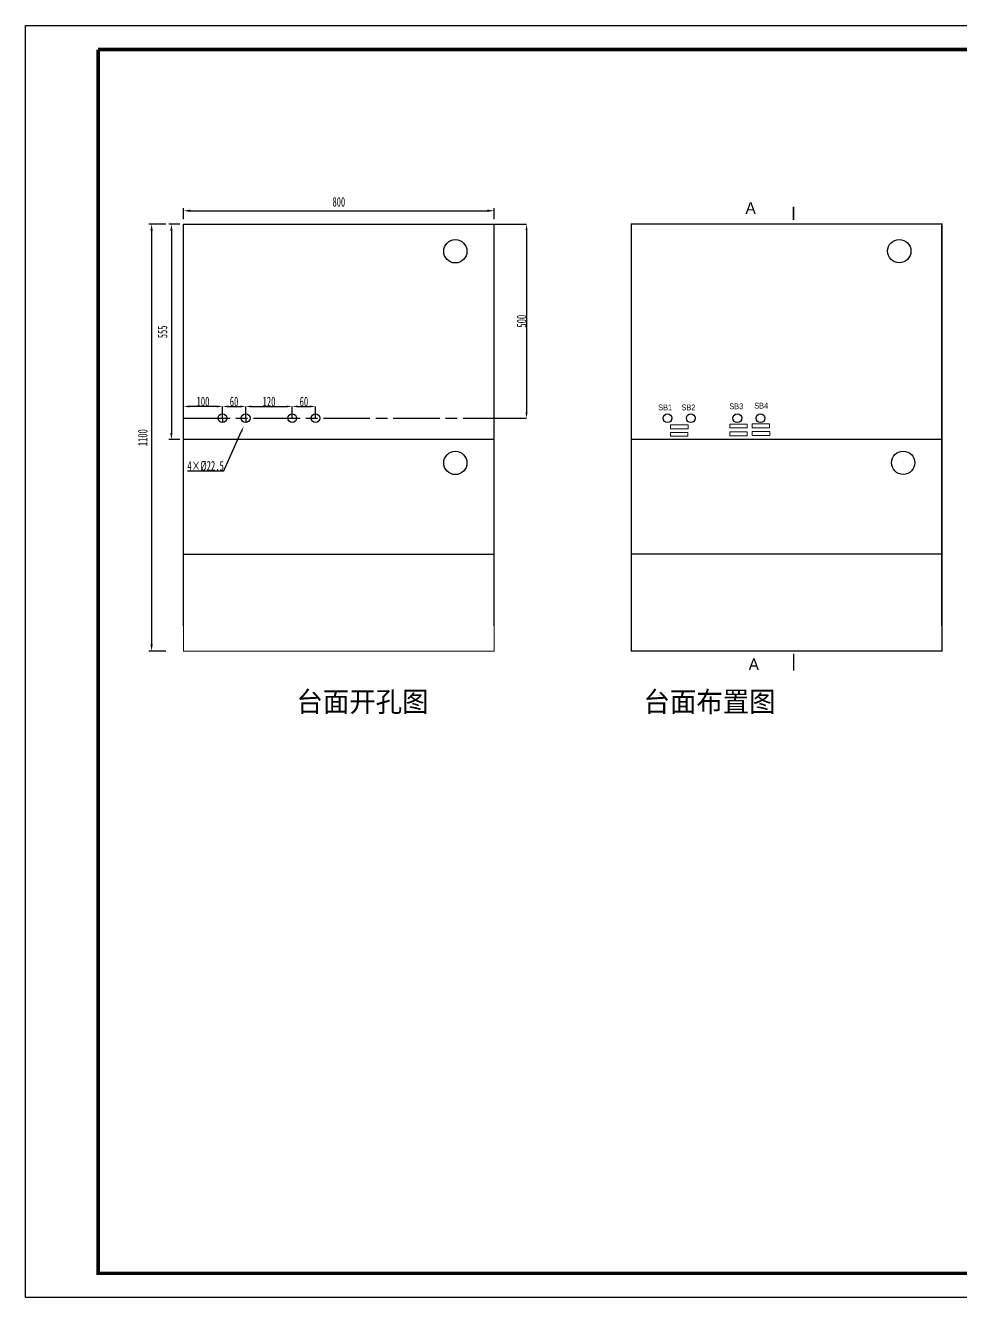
# Model space of a CAD drawing. Extents: x -6428 to 12880, y -7651 to 7267.
# Drawn here: x -1600 to 808, y 53 to 3329 of the extents above; entities that cross this region are included whole.
import ezdxf
from ezdxf.enums import TextEntityAlignment as Align

# ---------------------------------------------------------------- set-up
doc = ezdxf.new("R2010")
doc.units = 0
doc.header["$LTSCALE"] = 10
doc.header["$MEASUREMENT"] = 0
doc.header["$PDMODE"] = 32
doc.linetypes.add('AM_ISO08W050', pattern=[18, 12, -1.5, 3, -1.5])
doc.layers.get('Defpoints').update_dxf_attribs({"linetype": 'CONTINUOUS'})
doc.layers.add('AM_7', color=4, linetype='AM_ISO08W050', lineweight=25)
doc.layers.add('操作台', color=7, linetype='CONTINUOUS')
doc.layers.add('标准图框及表格', color=7, linetype='CONTINUOUS')
doc.styles.add('HZ', font='arial.ttf')
doc.styles.get("Standard").update_dxf_attribs({"font": '', "width": 0.65})
doc.styles.get('Standard').set_extended_font_data('SimSun')
doc.dimstyles.new('AM_ISO', dxfattribs={"dimtxt": 3.5, "dimasz": 2.5, "dimexe": 1, "dimexo": 1, "dimgap": 1.5, "dimtad": 1, "dimdsep": 46, "dimtxsty": 'Standard', "dimcen": 0, "dimclrd": 256, "dimclre": 256, "dimclrt": 2, "dimadec": 0, "dimazin": 2, "dimtp": 0.1, "dimtm": 0.1, "dimtfac": 0.71, "dimtdec": 3, "dimtmove": 0, "dimatfit": 3, "dimfxl": 0, "dimlwd": -1, "dimlwe": -1, "dimarcsym": 0})
doc.dimstyles.get("Standard").update_dxf_attribs({"dimtxt": 25, "dimasz": 15, "dimexe": 0.18, "dimexo": 0.0625, "dimgap": 0.09, "dimtad": 0, "dimtoh": 1, "dimdec": 0, "dimzin": 0, "dimdsep": 46, "dimtxsty": 'Standard', "dimcen": 0.09, "dimadec": 0, "dimazin": 0, "dimtfac": 1, "dimtdec": 0, "dimtofl": 0, "dimtmove": 0, "dimatfit": 3, "dimfxl": 0, "dimtolj": 1, "dimtzin": 0, "dimarcsym": 0})
doc.dimstyles.new('STANDARD$0', dxfattribs={"dimtxt": 25, "dimasz": 15, "dimexe": 0.18, "dimexo": 0.0625, "dimgap": 0.09, "dimtad": 0, "dimtoh": 1, "dimdec": 0, "dimzin": 0, "dimdsep": 46, "dimtxsty": 'Standard', "dimcen": 0.09, "dimadec": 0, "dimazin": 0, "dimtfac": 1, "dimtdec": 0, "dimtofl": 0, "dimtmove": 0, "dimatfit": 3, "dimfxl": 0, "dimtolj": 1, "dimtzin": 0, "dimarcsym": 0})

# ---------------------------------------------------------------- blocks, each defined once
blk = doc.blocks.new('A4横图框')
at = {"layer": '标准图框及表格', "color": 7}
for p, q in [((0.0013954609912616, 210.0032846437229), (297.0014441308175, 210.0032846437229)), ((0.0013954609912616, 0.0032502307208233), (0.0013954609912616, 210.0032846437229)), ((297.0014441308175, 0.0032502307208233), (0.0013954609912616, 0.0032502307208233))]:
    blk.add_line(p, q, dxfattribs=at)
at = {"layer": '标准图框及表格', "color": 7, "const_width": 0.6000000983228672}
blk.add_lwpolyline([(12.00143194437442, 206.0152988131507), (293.0014441308175, 206.0032506184056), (293.0014441308175, 4.003284256038056), (12.00143194437442, 4.003284256038056), (12.00143194437442, 206.0032506184056)], dxfattribs=at)
at = {"layer": '标准图框及表格', "color": 7, "style": 'HZ', "flags": 8}
for tag, height, width, p in [('工程名称', 2.892696969694902, 0.65, (247.8353315485956, 22.94014901757174)), ('图纸名称', 3.499999999999999, 0.9, (252.2228085267316, 14.87880182043022))]:
    blk.add_attdef(tag, text='', height=height, dxfattribs=dict(at, width=width)).set_placement(p, align=Align.CENTER)
blk.add_attdef('设计阶段', text='', height=2.299999999999999, dxfattribs=at).set_placement((286.3714665038433, 23.54666542107214), align=Align.CENTER)
for tag, p, height in [('设计人', (188.2334199372244, 17.92789809995847), 2.449999999999999), ('审核人', (188.2334199372099, 13.59456476662271), 2.449999999999999), ('会签人', (188.2334199372099, 9.2612314332942), 2.449999999999999), ('批准人', (188.2334199371953, 4.927898099958441), 2.449999999999999), ('版次', (234.8449582635331, 5.117215211487234), 2.399999999999999), ('第几页共几页', (243.0562623004216, 4.991982186801863), 2.399999999999999)]:
    blk.add_attdef(tag, p, '', height=height, dxfattribs=at)
for tag, p, height, width in [('设计时间', (204.6762329055318, 17.92789809995847), 2.299999999999999, 0.95), ('审核时间', (204.6762329055318, 13.59456476662998), 2.299999999999999, 0.95), ('会签时间', (204.6762329055172, 9.2612314332942), 2.299999999999999, 0.95), ('图纸编号', (238.2096247235004, 9.144936985527348), 2.531109848483039, 0.9), ('批准时间', (204.6762329055172, 4.927898099958441), 2.299999999999999, 0.95), ('图纸标准', (269.3453519223485, 5.193019987101081), 2.169522727271176, 0.8)]:
    blk.add_attdef(tag, p, '', height=height, dxfattribs=dict(at, width=width))
blk = doc.blocks.new('*D109')
at = {"layer": 'Defpoints', "color": 0}
for p in [(-1231.678469949776, 2817.561902695109), (-1275.292852135804, 1717.761902695108), (-1231.678469949776, 1717.761902695108)]:
    blk.add_point(p, dxfattribs=at)
at = {"layer": '操作台'}
for p, q in [((-1238.678469949776, 2817.561902695109), (-1282.292852135804, 2817.561902695109)), ((-1275.292852135804, 2800.061902695109), (-1275.292852135804, 1735.261902695108)), ((-1238.678469949776, 1717.761902695108), (-1282.292852135804, 1717.761902695108))]:
    blk.add_line(p, q, dxfattribs=at)
for points in [[(-1272.376185469138, 2800.061902695109), (-1278.209518802471, 2800.061902695109), (-1275.292852135804, 2817.561902695109)], [(-1278.209518802471, 1735.261902695108), (-1272.376185469138, 1735.261902695108), (-1275.292852135804, 1717.761902695108)]]:
    blk.add_solid(points, dxfattribs=at)
at = {"layer": '操作台', "color": 7, "insert": (-1298.042852135804, 2267.661902695108), "char_height": 24.5, "attachment_point": 5, "rotation": 90}
blk.add_mtext('1100', dxfattribs=at)
blk = doc.blocks.new('*D110')
at = {"layer": 'Defpoints', "color": 0}
for p in [(-392.9580479613215, 2852.003680084519), (-1192.958047961321, 2823.595148672323), (-392.9580479613215, 2823.595148672323)]:
    blk.add_point(p, dxfattribs=at)
at = {"layer": '操作台'}
for p, q in [((-1192.958047961321, 2830.595148672323), (-1192.958047961321, 2859.003680084519)), ((-1175.458047961321, 2852.003680084519), (-410.4580479613215, 2852.003680084519)), ((-392.9580479613215, 2830.595148672323), (-392.9580479613215, 2859.003680084519))]:
    blk.add_line(p, q, dxfattribs=at)
for points in [[(-1175.458047961321, 2854.920346751186), (-1175.458047961321, 2849.087013417853), (-1192.958047961321, 2852.003680084519)], [(-410.4580479613215, 2849.087013417853), (-410.4580479613215, 2854.920346751186), (-392.9580479613215, 2852.003680084519)]]:
    blk.add_solid(points, dxfattribs=at)
at = {"layer": '操作台', "color": 7, "insert": (-792.9580479613214, 2874.753680084519), "char_height": 24.5, "attachment_point": 5}
blk.add_mtext('800', dxfattribs=at)
blk = doc.blocks.new('*D111')
at = {"layer": 'Defpoints', "color": 0}
for p in [(-1195.750294033419, 2817.561902695109), (-1224.291583681122, 2262.561902695109), (-1195.750294033419, 2262.561902695109)]:
    blk.add_point(p, dxfattribs=at)
at = {"layer": '操作台'}
for p, q in [((-1202.750294033419, 2817.561902695109), (-1231.291583681122, 2817.561902695109)), ((-1224.291583681122, 2800.061902695109), (-1224.291583681122, 2280.061902695109)), ((-1202.750294033419, 2262.561902695109), (-1231.291583681122, 2262.561902695109))]:
    blk.add_line(p, q, dxfattribs=at)
for points in [[(-1221.374917014455, 2800.061902695109), (-1227.208250347789, 2800.061902695109), (-1224.291583681122, 2817.561902695109)], [(-1227.208250347789, 2280.061902695109), (-1221.374917014455, 2280.061902695109), (-1224.291583681122, 2262.561902695109)]]:
    blk.add_solid(points, dxfattribs=at)
at = {"layer": '操作台', "color": 7, "insert": (-1247.041583681122, 2540.061902695109), "char_height": 24.5, "attachment_point": 5, "rotation": 90}
blk.add_mtext('555', dxfattribs=at)
blk = doc.blocks.new('*D112')
at = {"layer": 'Defpoints', "color": 0}
for p in [(-1032.958047961325, 2347.939166337575), (-1092.958047961324, 2317.71065269511), (-1032.958047961325, 2317.71065269511)]:
    blk.add_point(p, dxfattribs=at)
at = {"layer": '操作台', "color": 0, "linetype": 'Continuous', "lineweight": -2}
for p, q in [((-1092.958047961324, 2317.77315269511), (-1092.958047961324, 2348.119166337574)), ((-1077.958047961324, 2347.939166337575), (-1047.958047961325, 2347.939166337575)), ((-1032.958047961325, 2317.77315269511), (-1032.958047961325, 2348.119166337574))]:
    blk.add_line(p, q, dxfattribs=at)
at = {"layer": '操作台', "color": 0}
for points in [[(-1077.958047961324, 2350.439166337575), (-1077.958047961324, 2345.439166337575), (-1092.958047961324, 2347.939166337575)], [(-1047.958047961325, 2345.439166337575), (-1047.958047961325, 2350.439166337575), (-1032.958047961325, 2347.939166337575)]]:
    blk.add_solid(points, dxfattribs=at)
at = {"layer": '操作台', "color": 0, "lineweight": 5, "insert": (-1062.958047961324, 2360.529166337575), "char_height": 25, "attachment_point": 5}
blk.add_mtext('\\A1;60', dxfattribs=at)
blk = doc.blocks.new('*D113')
at = {"layer": 'Defpoints', "color": 0}
for p in [(-1038.220126857363, 2296.523144296832), (-1033.626937479961, 2306.792765095248)]:
    blk.add_point(p, dxfattribs=at)
at = {"layer": '操作台', "color": 0, "lineweight": -2}
for p, q in [((-1033.716937479961, 2306.792765095248), (-1033.536937479961, 2306.792765095248)), ((-1033.626937479961, 2306.702765095248), (-1033.626937479961, 2306.882765095248)), ((-1089.409629195748, 2182.071782795984), (-1044.344379360567, 2282.830316565607)), ((-1182.756573640193, 2182.071782795984), (-1089.409629195748, 2182.071782795984))]:
    blk.add_line(p, q, dxfattribs=at)
at = {"layer": '操作台', "color": 0}
blk.add_solid([(-1042.062241405362, 2281.809607815072), (-1046.626517315771, 2283.851025316141), (-1038.220126857363, 2296.523144296832)], dxfattribs=at)
at = {"layer": '操作台', "color": 0, "insert": (-1136.12810141797, 2194.661782795984), "char_height": 25, "attachment_point": 5}
blk.add_mtext('\\A1;4×%%c22.5', dxfattribs=at)
blk = doc.blocks.new('*D114')
at = {"layer": 'Defpoints', "color": 0}
for p in [(-1192.958047961321, 2347.939166337575), (-1192.958047961321, 2347.939166337575), (-1092.958047961324, 2347.939166337575)]:
    blk.add_point(p, dxfattribs=at)
at = {"layer": '操作台', "color": 0, "lineweight": -2}
for p, q in [((-1192.958047961321, 2348.001666337575), (-1192.958047961321, 2348.119166337574)), ((-1107.958047961324, 2347.939166337575), (-1177.958047961321, 2347.939166337575)), ((-1092.958047961324, 2348.001666337575), (-1092.958047961324, 2348.119166337574))]:
    blk.add_line(p, q, dxfattribs=at)
at = {"layer": '操作台', "color": 0}
for points in [[(-1177.958047961321, 2350.439166337575), (-1177.958047961321, 2345.439166337575), (-1192.958047961321, 2347.939166337575)], [(-1107.958047961324, 2345.439166337575), (-1107.958047961324, 2350.439166337575), (-1092.958047961324, 2347.939166337575)]]:
    blk.add_solid(points, dxfattribs=at)
at = {"layer": '操作台', "color": 0, "insert": (-1142.958047961323, 2360.529166337575), "char_height": 25, "attachment_point": 5}
blk.add_mtext('\\A1;100', dxfattribs=at)
blk = doc.blocks.new('*D115')
at = {"layer": 'Defpoints', "color": 0}
for p in [(-392.9580479613215, 2817.561902695109), (-422.5470105904479, 2317.499402695109), (-309.4813061525584, 2317.499402695109)]:
    blk.add_point(p, dxfattribs=at)
at = {"layer": '操作台', "color": 0, "lineweight": -2}
for p, q in [((-392.8955479613215, 2817.561902695109), (-309.3013061525584, 2817.561902695109)), ((-309.4813061525584, 2802.561902695109), (-309.4813061525584, 2332.499402695109)), ((-422.4845105904479, 2317.499402695109), (-309.3013061525584, 2317.499402695109))]:
    blk.add_line(p, q, dxfattribs=at)
at = {"layer": '操作台', "color": 0}
for points in [[(-306.9813061525584, 2802.561902695109), (-311.9813061525584, 2802.561902695109), (-309.4813061525584, 2817.561902695109)], [(-311.9813061525584, 2332.499402695109), (-306.9813061525584, 2332.499402695109), (-309.4813061525584, 2317.499402695109)]]:
    blk.add_solid(points, dxfattribs=at)
at = {"layer": '操作台', "color": 0, "insert": (-322.0713061525584, 2567.530652695108), "char_height": 25, "attachment_point": 5, "rotation": 90}
blk.add_mtext('\\A1;500', dxfattribs=at)
blk = doc.blocks.new('*D116')
at = {"layer": 'Defpoints', "color": 0}
for p in [(-912.9580479613244, 2347.939166337571), (-1032.958047961325, 2317.710652695109), (-912.9580479613244, 2317.710652695109)]:
    blk.add_point(p, dxfattribs=at)
at = {"layer": '操作台', "color": 0, "linetype": 'Continuous', "lineweight": -2}
for p, q in [((-1032.958047961325, 2317.773152695109), (-1032.958047961325, 2348.119166337571)), ((-1017.958047961325, 2347.939166337571), (-927.9580479613244, 2347.939166337571)), ((-912.9580479613244, 2317.773152695109), (-912.9580479613244, 2348.119166337571))]:
    blk.add_line(p, q, dxfattribs=at)
at = {"layer": '操作台', "color": 0}
for points in [[(-1017.958047961325, 2350.439166337571), (-1017.958047961325, 2345.439166337571), (-1032.958047961325, 2347.939166337571)], [(-927.9580479613244, 2345.439166337571), (-927.9580479613244, 2350.439166337571), (-912.9580479613244, 2347.939166337571)]]:
    blk.add_solid(points, dxfattribs=at)
at = {"layer": '操作台', "color": 0, "lineweight": 5, "insert": (-972.9580479613245, 2360.529166337571), "char_height": 25, "attachment_point": 5}
blk.add_mtext('\\A1;120', dxfattribs=at)
blk = doc.blocks.new('*D117')
at = {"layer": 'Defpoints', "color": 0}
for p in [(-852.9580479613245, 2347.939166337571), (-912.9580479613244, 2317.710652695109), (-852.9580479613245, 2317.710652695109)]:
    blk.add_point(p, dxfattribs=at)
at = {"layer": '操作台', "color": 0, "linetype": 'Continuous', "lineweight": -2}
for p, q in [((-912.9580479613244, 2317.773152695109), (-912.9580479613244, 2348.119166337571)), ((-897.9580479613244, 2347.939166337571), (-867.9580479613245, 2347.939166337571)), ((-852.9580479613245, 2317.773152695109), (-852.9580479613245, 2348.119166337571))]:
    blk.add_line(p, q, dxfattribs=at)
at = {"layer": '操作台', "color": 0}
for points in [[(-897.9580479613244, 2350.439166337571), (-897.9580479613244, 2345.439166337571), (-912.9580479613244, 2347.939166337571)], [(-867.9580479613245, 2345.439166337571), (-867.9580479613245, 2350.439166337571), (-852.9580479613245, 2347.939166337571)]]:
    blk.add_solid(points, dxfattribs=at)
at = {"layer": '操作台', "color": 0, "lineweight": 5, "insert": (-882.9580479613244, 2360.529166337571), "char_height": 25, "attachment_point": 5}
blk.add_mtext('\\A1;60', dxfattribs=at)

msp = doc.modelspace()

# ---------------------------------------------------------------- linework, layer by layer
at = {"layer": 'AM_7'}
for p, q in [((-1032.958047961325, 2317.710652695109), (-1032.958047961325, 2329.070652695109)), ((-1192.958047961321, 2317.49940269511), (-393.740388852326, 2317.49940269511)), ((-1092.958047961321, 2317.710652695109), (-1092.958047961321, 2306.350652695109)), ((-1032.958047961325, 2317.710652695109), (-1032.958047961325, 2306.350652695109))]:
    msp.add_line(p, q, dxfattribs=at)
at = {"layer": '操作台'}
for p, q in [((377.6551685622251, 2828.553360001843), (377.6551685622251, 2861.997148761035)), ((377.6551685622251, 2861.997148761035), (377.6551685622251, 2828.553360001843)), ((-392.9580479613215, 2262.561902695109), (-1192.958047961321, 2262.561902695109)), ((760.5089725716625, 2263.024726204723), (-39.49102742833759, 2263.024726204723)), ((377.6551685622248, 1710.677547565819), (377.6551685622248, 1677.233758806628)), ((377.6551685622251, 1701.502831825127), (377.6551685622251, 1668.059043065934))]:
    msp.add_line(p, q, dxfattribs=at)
at = {"layer": '操作台', "color": 3, "linetype": 'Continuous'}
for p, q in [((-1192.958047961321, 1782.761902695108), (-1192.958047961321, 2817.561902695109)), ((-1192.958047961321, 2817.561902695109), (-392.9580479613215, 2817.561902695109)), ((-392.9580479613215, 1782.761902695108), (-392.9580479613215, 2817.561902695109)), ((-39.49102742833759, 1783.224726204723), (-39.49102742833759, 2818.024726204723)), ((-39.49102742833759, 2818.024726204723), (760.5089725716625, 2818.024726204723)), ((760.5089725716625, 1783.224726204723), (760.5089725716625, 2818.024726204723))]:
    msp.add_line(p, q, dxfattribs=at)
at = {"layer": '操作台', "linetype": 'Continuous', "lineweight": 5}
for p, q in [((650.4189725716624, 2748.024726204723), (650.5989725716624, 2748.024726204723)), ((650.5089725716625, 2747.934726204723), (650.5089725716625, 2748.114726204723)), ((660.4189725716624, 2203.024726204723), (660.5989725716627, 2203.024726204723)), ((660.4189725716624, 2203.024726204723), (660.5989725716627, 2203.024726204723)), ((660.5089725716625, 2202.934726204723), (660.5089725716625, 2203.114726204723)), ((660.5089725716625, 2202.934726204723), (660.5089725716625, 2203.114726204723))]:
    msp.add_line(p, q, dxfattribs=at)
at = {"layer": '操作台', "color": 7}
for p, q in [((-1192.958047961321, 1967.761902695108), (-392.9580479613215, 1967.761902695108)), ((-39.49102742833759, 1968.224726204723), (760.5089725716625, 1968.224726204723))]:
    msp.add_line(p, q, dxfattribs=at)
at = {"layer": '操作台', "flags": 128}
for points in [[(377.6551685622251, 2862.735102891534, 0, 0, 0), (339.6719413870269, 2862.735102891534, 10, 0, 0), (298.6900383822065, 2862.735102891534, 0, 0, 0)], [(377.6551685622251, 1667.321088935438, 0, 0, 0), (339.6719413870269, 1667.321088935438, 10, 0, 0), (298.6900383822065, 1667.321088935438, 0, 0, 0)]]:
    msp.add_lwpolyline(points, format="xyseb", dxfattribs=at)
at = {"layer": '操作台', "const_width": 3, "flags": 128}
for points in [[(-1192.958047961321, 2817.561902695109), (-392.9580479613215, 2817.561902695109), (-392.9580479613215, 1717.761902695108), (-1192.958047961321, 1717.761902695108), (-1192.958047961321, 2817.561902695109)], [(-39.49102742833759, 2818.024726204723), (760.5089725716625, 2818.024726204723), (760.5089725716625, 1718.224726204723), (-39.49102742833759, 1718.224726204723), (-39.49102742833759, 2818.024726204723)], [(-39.49102742833759, 2818.024726204723), (760.5089725716625, 2818.024726204723), (760.5089725716625, 1718.224726204723), (-39.49102742833759, 1718.224726204723), (-39.49102742833759, 2818.024726204723)]]:
    msp.add_lwpolyline(points, dxfattribs=at)
at = {"layer": '操作台', "linetype": 'Continuous', "lineweight": 5}
for points in [[(61.36289228448766, 2290.600740561408), (106.3629147844871, 2290.600740561408), (106.3629147844871, 2300.600745561408), (61.36289228448766, 2300.600745561408)], [(214.0974859310812, 2292.591858767906), (259.0975084310808, 2292.591858767906), (259.0975084310808, 2302.591863767904), (214.0974859310812, 2302.591863767904)], [(271.5932414425411, 2293.216191985326), (316.5932639425403, 2293.216191985326), (316.5932639425403, 2303.216196985325), (271.5932414425411, 2303.216196985325)], [(61.15878115375415, 2271.172038706282), (106.1588036537536, 2271.172038706282), (106.1588036537536, 2281.172043706282), (61.15878115375415, 2281.172043706282)], [(213.9023002259422, 2272.753703462747), (258.9023227259418, 2272.753703462747), (258.9023227259418, 2282.753708462747), (213.9023002259422, 2282.753708462747)], [(271.6757242498793, 2273.544535840979), (316.6757467498787, 2273.544535840979), (316.6757467498787, 2283.544540840979), (271.6757242498793, 2283.544540840979)]]:
    msp.add_lwpolyline(points, close=True, dxfattribs=at)
at = {"layer": '操作台', "color": 7, "linetype": 'Continuous'}
for centre in [(-492.9580479613215, 2747.561902695109), (650.5089725716625, 2748.024726204723), (-492.9580479613215, 2202.561902695109), (660.5089725716625, 2203.024726204723)]:
    msp.add_circle(centre, 30, dxfattribs=at)
at = {"layer": '操作台', "linetype": 'Continuous'}
for centre in [(-1092.958047961324, 2317.71065269511), (-1032.958047961325, 2317.71065269511), (-912.9580479613244, 2317.710652695109), (-852.9580479613245, 2317.710652695109), (53.36233116477626, 2317.499402695109), (113.3623311647763, 2317.499402695109), (233.3623697315688, 2317.499399775647), (293.3623697315688, 2317.499399775647)]:
    msp.add_circle(centre, 11.25, dxfattribs=at)

# ---------------------------------------------------------------- block references
at = {"layer": '标准图框及表格', "color": 7, "xscale": 15.6, "yscale": 15.6, "zscale": 15.6}
msp.add_blockref('A4横图框', (-1600.279579929037, 53.14213501568064), dxfattribs=at)

# ---------------------------------------------------------------- texts
at = {"layer": '操作台', "style": 'HZ', "width": 0.95}
for s, height, p in [('A', 30, (267.5336069552613, 2858.935634459702)), ('A', 30, (275.9231027841488, 1684.016150071653)), ('台面开孔图', 52.5, (-732.1216296964567, 1588.645875451865)), ('台面布置图', 52.5, (161.8574948721206, 1588.645875451865))]:
    msp.add_text(s, height=height, dxfattribs=at).set_placement(p, align=Align.MIDDLE)
at = {"layer": '操作台', "style": 'HZ', "width": 0.9}
for s, p in [('SB1', (29.6153954432815, 2337.971189770006)), ('SB2', (89.6153954432815, 2337.971189770006)), ('SB3', (212.7347149201672, 2340.923102173703)), ('SB4', (276.9832580622174, 2342.5734716408))]:
    msp.add_text(s, height=15, dxfattribs=at).set_placement(p)

# ---------------------------------------------------------------- dimensions: what is measured, and where the dimension line sits
at = {"layer": '操作台', "color": 7}
dim = msp.add_linear_dim(base=(-392.9580479613215, 2852.003680084519), p1=(-1192.958047961321, 2823.595148672323), p2=(-392.9580479613215, 2823.595148672323), dimstyle='AM_ISO', override={"dimscale": 7, "dimclrt": 7, "dimtdec": 2}, dxfattribs=at)
dim.commit()
dim.dimension.update_dxf_attribs({"geometry": '*D110', "text_midpoint": (-792.9580479613214, 2874.753680084519)})
dim = msp.add_linear_dim(base=(-1275.292852135804, 1717.761902695108), p1=(-1231.678469949776, 2817.561902695109), p2=(-1231.678469949776, 1717.761902695108), angle=90, text='1100', dimstyle='AM_ISO', override={"dimscale": 7, "dimclrt": 7, "dimtdec": 2}, dxfattribs=at)
dim.commit()
dim.dimension.update_dxf_attribs({"geometry": '*D109', "text_midpoint": (-1298.042852135804, 2267.661902695108)})
dim = msp.add_linear_dim(base=(-1224.291583681122, 2262.561902695109), p1=(-1195.750294033419, 2817.561902695109), p2=(-1195.750294033419, 2262.561902695109), angle=90, dimstyle='AM_ISO', override={"dimscale": 7, "dimclrt": 7, "dimtdec": 2}, dxfattribs=at)
dim.commit()
dim.dimension.update_dxf_attribs({"geometry": '*D111', "text_midpoint": (-1247.041583681122, 2540.061902695109)})
at = {"layer": '操作台', "color": 3}
dim = msp.add_linear_dim(base=(-309.4813061525584, 2317.499402695109), p1=(-392.9580479613215, 2817.561902695109), p2=(-422.5470105904479, 2317.499402695109), angle=90, dimstyle='STANDARD$0', override={"dimtad": 1, "dimarcsym": 1}, dxfattribs=at)
dim.commit()
dim.dimension.update_dxf_attribs({"geometry": '*D115', "text_midpoint": (-309.4813061525584, 2567.530652695108), "dimtype": 160})
at = {"layer": '操作台'}
dim = msp.add_linear_dim(base=(-1192.958047961321, 2347.939166337575), p1=(-1092.958047961324, 2347.939166337575), p2=(-1192.958047961321, 2347.939166337575), dimstyle='STANDARD$0', override={"dimtad": 1, "dimarcsym": 1}, dxfattribs=at)
dim.commit()
dim.dimension.update_dxf_attribs({"geometry": '*D114', "text_midpoint": (-1142.958047961323, 2360.529166337575)})
at = {"layer": '操作台', "linetype": 'Continuous', "lineweight": 5}
for base, p1, p2, picture, middle in [((-1032.958047961325, 2347.939166337575), (-1092.958047961324, 2317.71065269511), (-1032.958047961325, 2317.71065269511), '*D112', (-1062.958047961324, 2360.529166337575)), ((-912.9580479613244, 2347.939166337571), (-1032.958047961325, 2317.710652695109), (-912.9580479613244, 2317.710652695109), '*D116', (-972.9580479613245, 2360.529166337571)), ((-852.9580479613245, 2347.939166337571), (-912.9580479613244, 2317.710652695109), (-852.9580479613245, 2317.710652695109), '*D117', (-882.9580479613244, 2360.529166337571))]:
    dim = msp.add_linear_dim(base=base, p1=p1, p2=p2, dimstyle='STANDARD$0', override={"dimtad": 1, "dimtmove": 1, "dimarcsym": 1}, dxfattribs=at)
    dim.commit()
    dim.dimension.update_dxf_attribs({"geometry": picture, "text_midpoint": middle})
at = {"layer": '操作台', "color": 3}
dim = msp.add_radius_dim(center=(-1033.626937479961, 2306.792765095248), mpoint=(-1038.220126857363, 2296.523144296832), text='4×%%c22.5', dimstyle='Standard', override={"dimtad": 1, "dimarcsym": 1}, dxfattribs=at)
dim.commit()
dim.dimension.update_dxf_attribs({"geometry": '*D113', "text_midpoint": (-1089.409629195752, 2182.071782795984), "dimtype": 164})

doc.saveas('drawing.dxf')
